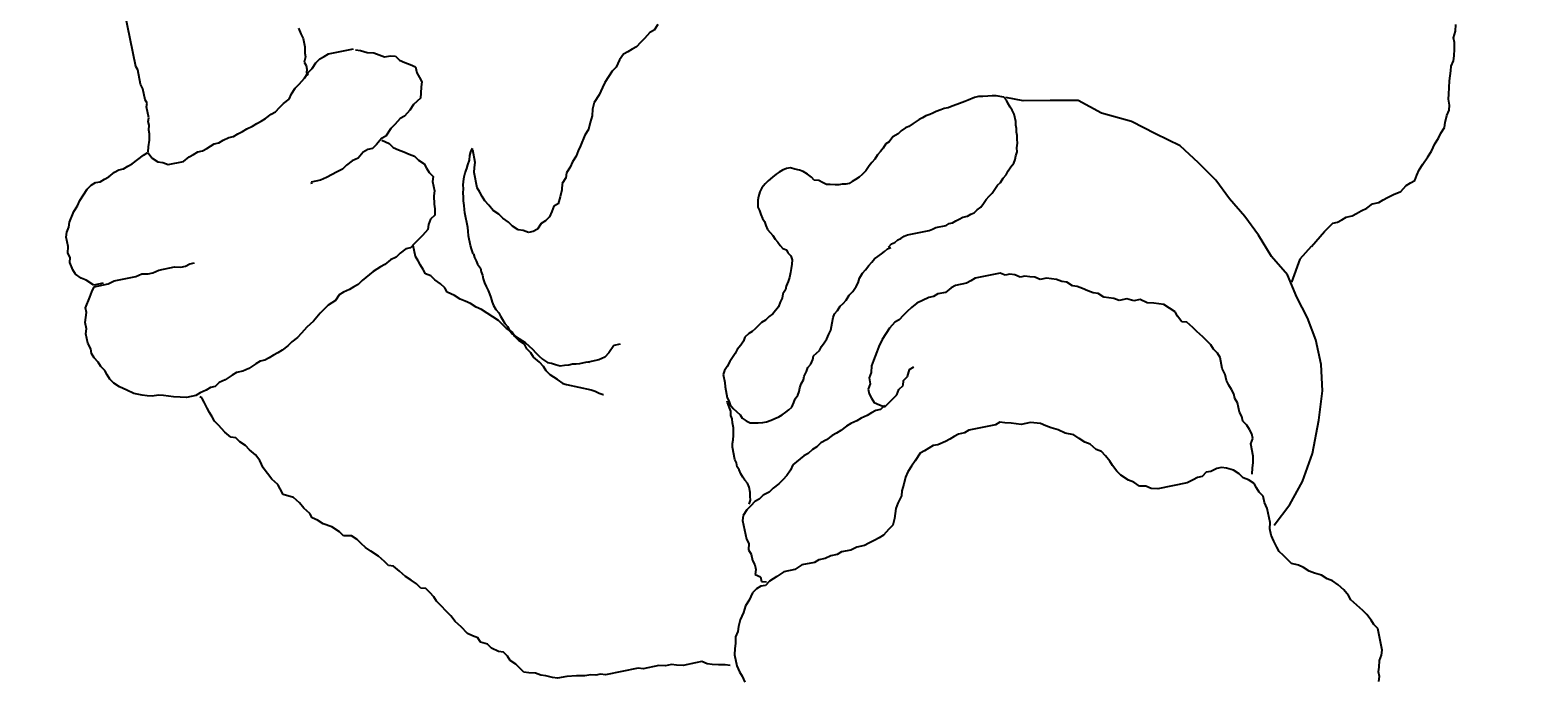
# Model space of a CAD drawing. Header units: millimetres. Extents: x 9159 to 17971, y 10368 to 13314.
# Drawn here: x 14616.7 to 14682.8, y 12205.2 to 12233.9 of the extents above; entities that cross this region are included whole.
import ezdxf

# ---------------------------------------------------------------- set-up
doc = ezdxf.new("R2010")
doc.units = ezdxf.units.MM
doc.header["$LTSCALE"] = 5
for name, color, linetype in [('200-EquipID-2d', 7, 'Continuous'), ('200-EquipMarble-3D', 253, 'Continuous'), ('200-EquipSteel-3d', 9, 'Continuous'), ('600-User-2D', 7, 'Continuous')]:
    doc.layers.add(name, color=color, linetype=linetype)
doc.layers.add('200-InsPoint-3D', color=3, linetype='Continuous', plot=False)
doc.layers.add('Auto-Tefris', color=32, linetype='Continuous', lineweight=18)
doc.styles.add('ROMANS', font='micross.ttf')

# ---------------------------------------------------------------- blocks, each defined once
blk = doc.blocks.new('RCSH2D6W')
at = {"layer": '200-InsPoint-3D', "flags": 9}
blk.add_attdef('DISTANG', (0, 0), '', height=1, dxfattribs=at)
at = {"layer": '200-EquipMarble-3D'}
mesh = blk.add_polymesh((6, 3), dxfattribs=at)
for k, corner in enumerate([(1780, -700, 850), (1780, -700, 800), (1780, -700, 800), (0, -700, 850), (0, -700, 800), (0, -700, 800), (0, 0, 850), (0, 0, 800), (0, -700, 800), (1780, 0, 850), (1780, 0, 800), (1780, -700, 800), (1780, 0, 850), (1780, 0, 850), (1780, -700, 850), (0, 0, 850), (0, 0, 850), (0, -700, 850)]):
    mesh.set_mesh_vertex(divmod(k, 3), corner)
at = {"layer": '200-EquipSteel-3d'}
mesh = blk.add_polymesh((6, 3), dxfattribs=at)
for k, corner in enumerate([(1780, -670, 800), (1780, -670, 150), (1780, -670, 150), (0, -670, 800), (0, -670, 150), (0, -670, 150), (0, 0, 800), (0, 0, 150), (0, -670, 150), (1780, 0, 800), (1780, 0, 150), (1780, -670, 150), (1780, 0, 800), (1780, 0, 800), (1780, -670, 800), (0, 0, 800), (0, 0, 800), (0, -670, 800)]):
    mesh.set_mesh_vertex(divmod(k, 3), corner)
blk = doc.blocks.new('CUOCO')
at = {"layer": '600-User-2D'}
for p, q in [((-7.924, 43.001), (-8.062, 42.829)), ((-7.852, 43.198), (-7.924, 43.001)), ((-7.714, 43.371), (-7.852, 43.198)), ((-8.428, 42.442), (-8.566, 42.269)), ((-8.225, 42.591), (-8.428, 42.442)), ((-8.062, 42.829), (-8.225, 42.591)), ((-8.566, 42.269), (-8.904, 41.351)), ((-8.904, 41.351), (-8.846, 41.106)), ((-8.846, 41.106), (-8.852, 40.885)), ((-8.852, 40.885), (-8.818, 40.574)), ((-8.818, 40.574), (-8.759, 40.329)), ((-8.759, 40.329), (-8.659, 39.994)), ((-8.659, 39.994), (-8.558, 39.659)), ((-8.558, 39.659), (-8.565, 39.438)), ((-8.565, 39.438), (-8.53, 39.127)), ((-8.53, 39.127), (-8.43, 38.792)), ((-8.43, 38.792), (-8.306, 38.523)), ((-8.306, 38.523), (-8.157, 38.319)), ((-8.157, 38.319), (-8.033, 38.05)), ((-8.033, 38.05), (-7.818, 37.822)), ((-7.818, 37.822), (-7.67, 37.619)), ((-7.67, 37.619), (-7.545, 37.349)), ((-7.545, 37.349), (-7.397, 37.146)), ((-7.397, 37.146), (-7.182, 36.918)), ((-7.182, 36.918), (-7.124, 36.673)), ((-7.124, 36.673), (-7.065, 36.428)), ((-7.065, 36.428), (-7.006, 36.182)), ((-7.013, 35.961), (-7.044, 35.675)), ((-7.006, 36.182), (-7.013, 35.961)), ((-7.424, 35.082), (-8.481, 34.676)), ((-7.171, 35.126), (-7.334, 34.888)), ((-7.075, 35.388), (-7.171, 35.126)), ((-7.044, 35.675), (-7.075, 35.388)), ((-8.481, 34.676), (-9.497, 34.107)), ((-7.334, 34.888), (-7.551, 34.297)), ((-9.497, 34.107), (-10.514, 33.294)), ((-7.582, 34.011), (-7.678, 33.748)), ((-7.678, 33.748), (-7.62, 33.503)), ((-7.551, 34.297), (-7.582, 34.011)), ((-10.514, 33.294), (-11.53, 32.197)), ((-7.626, 33.282), (-7.633, 33.061)), ((-7.633, 33.061), (-7.509, 32.792)), ((-7.62, 33.503), (-7.626, 33.282)), ((-7.94, 32.429), (-8.079, 32.257)), ((-7.778, 32.667), (-7.94, 32.429)), ((-7.509, 32.792), (-7.36, 32.588)), ((-7.36, 32.588), (-7.301, 32.343)), ((-11.53, 32.197), (-12.343, 31.181)), ((-8.241, 32.018), (-8.434, 31.493)), ((-8.079, 32.257), (-8.241, 32.018)), ((-7.301, 32.343), (-7.177, 32.074)), ((-7.177, 32.074), (-6.963, 31.846)), ((-6.963, 31.846), (-6.79, 31.708)), ((-12.343, 31.181), (-12.912, 30.166)), ((-8.71, 31.148), (-8.717, 30.927)), ((-8.638, 31.345), (-8.71, 31.148)), ((-8.434, 31.493), (-8.638, 31.345)), ((-6.79, 31.708), (-6.593, 31.635)), ((-6.593, 31.635), (-6.306, 31.604)), ((-6.306, 31.604), (-6.109, 31.532)), ((-6.109, 31.532), (-5.864, 31.59)), ((-5.864, 31.59), (-5.667, 31.518)), ((-5.667, 31.518), (-5.446, 31.511)), ((-5.446, 31.511), (-5.159, 31.48)), ((-5.159, 31.48), (-3.912, 31.021)), ((-8.665, 30.461), (-8.737, 30.264)), ((-8.717, 30.927), (-8.724, 30.706)), ((-8.724, 30.706), (-8.665, 30.461)), ((-3.912, 31.021), (-3.674, 30.859)), ((-3.674, 30.859), (-3.525, 30.655)), ((-3.525, 30.655), (-3.287, 30.493)), ((-3.287, 30.493), (-3.162, 30.223)), ((-12.912, 30.166), (-13.278, 29.109)), ((-8.744, 30.043), (-8.889, 29.65)), ((-8.737, 30.264), (-8.744, 30.043)), ((-3.162, 30.223), (-3.014, 30.02)), ((-3.014, 30.02), (-2.848, 29.661)), ((-13.278, 29.109), (-13.481, 28.093)), ((-8.968, 29.232), (-8.975, 29.011)), ((-8.896, 29.429), (-8.968, 29.232)), ((-8.889, 29.65), (-8.896, 29.429)), ((-2.848, 29.661), (-2.789, 29.415)), ((-2.789, 29.415), (-2.754, 29.105)), ((-2.754, 29.105), (-2.761, 28.884)), ((-8.989, 28.569), (-9.085, 28.307)), ((-8.982, 28.79), (-8.989, 28.569)), ((-8.975, 29.011), (-8.982, 28.79)), ((-2.761, 28.884), (-2.727, 28.573)), ((-2.727, 28.573), (-2.668, 28.328)), ((15.988, 28.388), (16.019, 28.675)), ((-13.481, 28.093), (-13.563, 27.078)), ((-9.116, 28.02), (-9.285, 27.561)), ((-9.085, 28.307), (-9.116, 28.02)), ((-2.668, 28.328), (-2.519, 28.124)), ((-2.519, 28.124), (-2.419, 27.789)), ((-2.419, 27.789), (-2.27, 27.586)), ((15.781, 27.421), (15.95, 27.881)), ((15.95, 27.881), (15.981, 28.167)), ((15.981, 28.167), (15.988, 28.388)), ((-9.285, 27.561), (-9.292, 27.34)), ((-9.292, 27.34), (-9.233, 27.095)), ((-2.27, 27.586), (-2.146, 27.316)), ((-2.146, 27.316), (-2.021, 27.047)), ((15.481, 27.011), (15.619, 27.183)), ((15.619, 27.183), (15.781, 27.421)), ((16.188, 27.718), (16.361, 27.58)), ((16.361, 27.58), (16.599, 27.418)), ((16.599, 27.418), (16.838, 27.256)), ((16.838, 27.256), (17.011, 27.118)), ((17.011, 27.118), (17.159, 26.914)), ((-13.563, 27.078), (-13.725, 26.021)), ((-9.233, 27.095), (-9.24, 26.874)), ((-9.24, 26.874), (-9.181, 26.628)), ((-9.181, 26.628), (-9.123, 26.383)), ((-2.021, 27.047), (-1.741, 26.795)), ((-1.741, 26.795), (-1.551, 26.501)), ((-1.551, 26.501), (-1.337, 26.274)), ((14.749, 26.237), (14.976, 26.451)), ((14.976, 26.451), (15.115, 26.624)), ((15.115, 26.624), (15.318, 26.772)), ((15.318, 26.772), (15.481, 27.011)), ((17.159, 26.914), (17.422, 26.817)), ((17.422, 26.817), (17.947, 26.624)), ((17.947, 26.624), (18.185, 26.462)), ((18.185, 26.462), (18.358, 26.324)), ((-14.549, 25.729), (-13.706, 26.385)), ((-13.725, 26.021), (-13.563, 24.965)), ((-9.123, 26.383), (-9.022, 26.048)), ((-9.022, 26.048), (-8.963, 25.803)), ((-8.963, 25.803), (-8.863, 25.468)), ((-1.337, 26.274), (-1.188, 26.07)), ((-1.188, 26.07), (-1.04, 25.866)), ((-1.04, 25.866), (-0.694, 25.59)), ((6.345, 25.68), (6.483, 25.853)), ((6.483, 25.853), (6.621, 26.026)), ((6.621, 26.026), (6.849, 26.24)), ((6.849, 26.24), (7.094, 26.299)), ((7.094, 26.299), (7.429, 26.399)), ((7.429, 26.399), (7.65, 26.392)), ((7.65, 26.392), (7.871, 26.385)), ((7.871, 26.385), (8.158, 26.354)), ((8.158, 26.354), (8.379, 26.347)), ((8.379, 26.347), (8.707, 26.226)), ((8.707, 26.226), (8.994, 26.195)), ((8.994, 26.195), (9.388, 26.05)), ((9.388, 26.05), (9.609, 26.043)), ((9.609, 26.043), (9.872, 25.947)), ((9.872, 25.947), (10.158, 25.916)), ((10.158, 25.916), (10.421, 25.819)), ((10.421, 25.819), (10.642, 25.812)), ((10.642, 25.812), (11.167, 25.619)), ((13.958, 25.709), (14.227, 25.833)), ((14.227, 25.833), (14.455, 26.047)), ((14.455, 26.047), (14.749, 26.237)), ((18.358, 26.324), (18.621, 26.227)), ((18.621, 26.227), (18.859, 26.065)), ((18.859, 26.065), (19.515, 25.823)), ((19.515, 25.823), (19.688, 25.685)), ((-21.088, 25.15), (-21.357, 25.025)), ((-20.884, 25.298), (-21.088, 25.15)), ((-20.68, 25.447), (-20.884, 25.298)), ((-20.459, 25.44), (-20.68, 25.447)), ((-20.238, 25.433), (-20.459, 25.44)), ((-19.903, 25.533), (-20.238, 25.433)), ((-19.551, 25.478), (-19.903, 25.533)), ((-19.264, 25.447), (-19.551, 25.478)), ((-19.043, 25.44), (-19.264, 25.447)), ((-18.822, 25.433), (-19.043, 25.44)), ((-18.56, 25.336), (-18.822, 25.433)), ((-18.249, 25.371), (-18.56, 25.336)), ((-17.962, 25.34), (-18.249, 25.371)), ((-17.741, 25.333), (-17.962, 25.34)), ((-17.52, 25.326), (-17.741, 25.333)), ((-17.257, 25.229), (-17.52, 25.326)), ((-17.036, 25.223), (-17.257, 25.229)), ((-16.815, 25.216), (-17.036, 25.223)), ((-16.618, 25.143), (-16.815, 25.216)), ((-16.373, 25.202), (-16.618, 25.143)), ((-16.128, 25.261), (-16.373, 25.202)), ((-15.284, 25.513), (-16.128, 25.261)), ((-15.272, 25.515), (-14.549, 25.729)), ((-8.863, 25.468), (-8.69, 25.33)), ((-8.69, 25.33), (-8.656, 25.02)), ((-0.694, 25.59), (-0.3, 25.445)), ((-0.3, 25.445), (-0.128, 25.307)), ((-0.128, 25.307), (0.045, 25.169)), ((0.045, 25.169), (0.283, 25.007)), ((5.482, 24.955), (5.71, 25.169)), ((5.71, 25.169), (5.848, 25.342)), ((5.848, 25.342), (6.141, 25.532)), ((6.141, 25.532), (6.345, 25.68)), ((11.167, 25.619), (11.543, 25.629)), ((11.543, 25.629), (12.003, 25.46)), ((12.003, 25.46), (12.379, 25.47)), ((12.379, 25.47), (12.756, 25.481)), ((12.756, 25.481), (13.001, 25.539)), ((13.06, 25.294), (12.887, 25.432)), ((12.988, 25.098), (13.06, 25.294)), ((13.001, 25.539), (13.198, 25.467)), ((13.198, 25.467), (13.419, 25.46)), ((13.419, 25.46), (13.664, 25.519)), ((13.664, 25.519), (13.958, 25.709)), ((19.688, 25.685), (21.067, 25.178)), ((21.067, 25.178), (21.239, 25.04)), ((-22.279, 24.545), (-22.549, 24.421)), ((-21.986, 24.735), (-22.279, 24.545)), ((-21.716, 24.86), (-21.986, 24.735)), ((-21.357, 25.025), (-21.716, 24.86)), ((-13.563, 24.965), (-13.563, 23.868)), ((-8.656, 25.02), (-8.663, 24.799)), ((-8.663, 24.799), (-8.538, 24.529)), ((-8.538, 24.529), (-8.414, 24.26)), ((0.283, 25.007), (0.456, 24.868)), ((0.456, 24.868), (0.677, 24.862)), ((0.677, 24.862), (1.793, 24.451)), ((4.512, 24.344), (4.781, 24.468)), ((4.781, 24.468), (5.05, 24.593)), ((5.05, 24.593), (5.254, 24.741)), ((5.254, 24.741), (5.482, 24.955)), ((12.919, 24.303), (12.926, 24.524)), ((12.926, 24.524), (12.998, 24.721)), ((13.136, 24.894), (12.988, 25.098)), ((12.998, 24.721), (13.136, 24.894)), ((21.239, 25.04), (21.436, 24.967)), ((21.436, 24.967), (21.609, 24.829)), ((21.609, 24.829), (21.872, 24.732)), ((21.872, 24.732), (22.176, 24.546)), ((22.176, 24.546), (22.545, 24.335)), ((-23.16, 23.976), (-23.388, 23.762)), ((-23.022, 24.148), (-23.16, 23.976)), ((-22.752, 24.273), (-23.022, 24.148)), ((-22.549, 24.421), (-22.752, 24.273)), ((-13.563, 23.868), (-13.481, 22.852)), ((-8.414, 24.26), (-8.241, 24.122)), ((-8.241, 24.122), (-8.068, 23.984)), ((-8.068, 23.984), (-7.83, 23.822)), ((-7.83, 23.822), (-7.64, 23.528)), ((1.793, 24.451), (2.014, 24.444)), ((2.014, 24.444), (2.277, 24.347)), ((2.277, 24.347), (2.498, 24.34)), ((2.498, 24.34), (2.719, 24.334)), ((2.719, 24.334), (2.94, 24.327)), ((2.94, 24.327), (3.292, 24.271)), ((3.292, 24.271), (3.489, 24.199)), ((3.489, 24.199), (3.71, 24.192)), ((3.71, 24.192), (3.931, 24.185)), ((3.931, 24.185), (4.152, 24.178)), ((4.152, 24.178), (4.512, 24.344)), ((12.653, 23.582), (12.815, 23.82)), ((12.815, 23.82), (12.822, 24.041)), ((12.822, 24.041), (12.919, 24.303)), ((22.545, 24.335), (22.939, 24.19)), ((22.939, 24.19), (23.112, 24.052)), ((23.112, 24.052), (23.326, 23.824)), ((23.326, 23.824), (23.499, 23.686)), ((-23.826, 23.178), (-23.964, 23.005)), ((-23.73, 23.44), (-23.826, 23.178)), ((-23.591, 23.613), (-23.73, 23.44)), ((-23.388, 23.762), (-23.591, 23.613)), ((-7.64, 23.528), (-7.377, 23.431)), ((-7.377, 23.431), (-7.163, 23.204)), ((-7.163, 23.204), (-6.835, 23.083)), ((12.356, 22.574), (12.646, 23.361)), ((12.646, 23.361), (12.653, 23.582)), ((23.499, 23.686), (23.647, 23.483)), ((23.647, 23.483), (23.886, 23.32)), ((23.886, 23.32), (24.059, 23.182)), ((24.059, 23.182), (24.176, 22.692)), ((-24.289, 22.529), (-24.427, 22.356)), ((-24.126, 22.767), (-24.289, 22.529)), ((-23.964, 23.005), (-24.126, 22.767)), ((-13.481, 22.852), (-13.319, 21.836)), ((-6.835, 23.083), (-6.686, 22.879)), ((-6.686, 22.879), (-6.513, 22.741)), ((-6.513, 22.741), (-6.34, 22.603)), ((-6.34, 22.603), (-6.216, 22.334)), ((12.218, 22.401), (12.356, 22.574)), ((24.176, 22.692), (24.301, 22.423)), ((-24.907, 21.862), (-25.045, 21.69)), ((-24.703, 22.011), (-24.907, 21.862)), ((-24.565, 22.184), (-24.703, 22.011)), ((-24.427, 22.356), (-24.565, 22.184)), ((-13.319, 21.836), (-13.237, 20.82)), ((-6.216, 22.334), (-6.043, 22.195)), ((-6.043, 22.195), (-5.895, 21.992)), ((-5.895, 21.992), (-5.746, 21.788)), ((9.39, 21.803), (9.659, 21.928)), ((9.659, 21.928), (9.904, 21.986)), ((9.904, 21.986), (10.15, 22.045)), ((10.15, 22.045), (10.46, 22.08)), ((10.46, 22.08), (10.706, 22.138)), ((10.706, 22.138), (10.992, 22.107)), ((10.992, 22.107), (11.238, 22.166)), ((11.238, 22.166), (11.459, 22.159)), ((11.503, 21.844), (11.421, 21.711)), ((11.459, 22.159), (11.704, 22.218)), ((11.595, 22.006), (11.503, 21.844)), ((11.734, 22.119), (11.595, 22.006)), ((11.704, 22.218), (11.949, 22.277)), ((11.949, 22.277), (12.218, 22.401)), ((24.301, 22.423), (24.294, 22.202)), ((24.294, 22.202), (24.353, 21.957)), ((24.353, 21.957), (24.526, 21.818)), ((-25.369, 21.213), (-25.442, 21.016)), ((-25.207, 21.451), (-25.369, 21.213)), ((-25.045, 21.69), (-25.207, 21.451)), ((-5.746, 21.788), (-5.597, 21.584)), ((-5.597, 21.584), (-5.425, 21.446)), ((-5.425, 21.446), (-5.3, 21.177)), ((-5.3, 21.177), (-5.127, 21.039)), ((3.221, 21.243), (3.083, 21.071)), ((3.466, 21.302), (3.221, 21.243)), ((3.67, 21.451), (3.466, 21.302)), ((4.16, 21.568), (3.67, 21.451)), ((4.406, 21.627), (4.16, 21.568)), ((4.381, 21.561), (4.627, 21.62)), ((4.554, 21.423), (4.406, 21.627)), ((4.703, 21.219), (4.554, 21.423)), ((4.627, 21.62), (4.824, 21.547)), ((4.696, 20.998), (4.703, 21.219)), ((4.824, 21.547), (5.045, 21.54)), ((5.045, 21.54), (5.266, 21.534)), ((5.266, 21.534), (5.552, 21.503)), ((5.552, 21.503), (5.773, 21.496)), ((5.773, 21.496), (6.06, 21.465)), ((6.06, 21.465), (6.281, 21.458)), ((6.281, 21.458), (6.592, 21.492)), ((6.592, 21.492), (6.813, 21.485)), ((6.813, 21.485), (7.034, 21.479)), ((7.034, 21.479), (7.345, 21.513)), ((7.345, 21.513), (7.632, 21.482)), ((7.632, 21.482), (7.877, 21.541)), ((7.877, 21.541), (8.098, 21.534)), ((8.098, 21.534), (8.343, 21.593)), ((8.343, 21.593), (8.564, 21.586)), ((8.564, 21.586), (9.186, 21.655)), ((9.186, 21.655), (9.39, 21.803)), ((11.336, 21.481), (11.301, 21.297)), ((11.301, 21.297), (11.335, 21.122)), ((11.421, 21.711), (11.336, 21.481)), ((24.526, 21.818), (24.716, 21.525)), ((24.716, 21.525), (24.774, 21.28)), ((24.774, 21.28), (24.989, 21.052)), ((-25.67, 20.802), (-25.832, 20.564)), ((-25.442, 21.016), (-25.67, 20.802)), ((-13.237, 20.82), (-12.993, 19.764)), ((-5.127, 21.039), (-4.979, 20.835)), ((-4.979, 20.835), (-4.806, 20.697)), ((-4.806, 20.697), (-4.633, 20.559)), ((-4.633, 20.559), (-4.371, 20.462)), ((2.61, 20.798), (2.389, 20.805)), ((2.838, 21.012), (2.61, 20.798)), ((3.083, 21.071), (2.838, 21.012)), ((4.413, 20.432), (4.617, 20.581)), ((4.617, 20.581), (4.689, 20.777)), ((4.689, 20.777), (4.696, 20.998)), ((11.344, 20.791), (11.309, 20.608)), ((11.309, 20.608), (11.314, 20.443)), ((11.335, 21.122), (11.339, 20.957)), ((11.339, 20.957), (11.344, 20.791)), ((24.989, 21.052), (24.982, 20.831)), ((24.982, 20.831), (25.131, 20.627)), ((25.131, 20.627), (25.279, 20.424)), ((-4.371, 20.462), (-4.222, 20.259)), ((-4.222, 20.259), (-4.049, 20.121)), ((-4.049, 20.121), (-3.877, 19.982)), ((-3.877, 19.982), (-3.68, 19.91)), ((-3.68, 19.91), (-3.531, 19.706)), ((3.95, 19.783), (4.113, 20.021)), ((4.113, 20.021), (4.316, 20.17)), ((4.316, 20.17), (4.413, 20.432)), ((11.226, 20.116), (11.035, 19.597)), ((11.25, 20.27), (11.226, 20.116)), ((11.314, 20.443), (11.25, 20.27)), ((25.279, 20.424), (25.355, 20.023)), ((25.355, 20.023), (25.456, 19.688)), ((-12.993, 19.764), (-12.709, 18.708)), ((-3.531, 19.706), (-3.358, 19.568)), ((-3.358, 19.568), (-3.161, 19.496)), ((-3.161, 19.496), (-3.013, 19.292)), ((-3.013, 19.292), (-1.963, 18.905)), ((2.932, 19.041), (3.225, 19.23)), ((3.225, 19.23), (3.429, 19.379)), ((3.429, 19.379), (3.747, 19.634)), ((3.747, 19.634), (3.95, 19.783)), ((7.381, 19.177), (7.242, 19.065)), ((7.568, 19.24), (7.381, 19.177)), ((7.707, 19.352), (7.568, 19.24)), ((7.886, 19.482), (7.707, 19.352)), ((8.062, 19.515), (7.886, 19.482)), ((8.227, 19.52), (8.062, 19.515)), ((8.431, 19.543), (8.227, 19.52)), ((8.597, 19.547), (8.431, 19.543)), ((8.78, 19.512), (8.597, 19.547)), ((8.963, 19.478), (8.78, 19.512)), ((9.176, 19.432), (8.963, 19.478)), ((9.32, 19.379), (9.176, 19.432)), ((9.511, 19.276), (9.32, 19.379)), ((9.673, 19.184), (9.511, 19.276)), ((9.806, 19.102), (9.673, 19.184)), ((10.722, 19.19), (10.629, 19.028)), ((10.843, 19.341), (10.722, 19.19)), ((10.953, 19.464), (10.843, 19.341)), ((11.035, 19.597), (10.953, 19.464)), ((25.456, 19.688), (25.49, 19.377)), ((25.49, 19.377), (25.549, 19.132)), ((-12.709, 18.708), (-12.058, 17.692)), ((-1.963, 18.905), (-1.741, 18.899)), ((-1.741, 18.899), (-1.52, 18.892)), ((-1.52, 18.892), (-1.061, 18.722)), ((-1.061, 18.722), (-0.84, 18.716)), ((-0.84, 18.716), (-0.529, 18.75)), ((-0.529, 18.75), (-0.201, 18.629)), ((-0.201, 18.629), (0.02, 18.622)), ((0.02, 18.622), (0.217, 18.55)), ((0.217, 18.55), (0.791, 18.488)), ((0.791, 18.488), (1.101, 18.522)), ((1.101, 18.522), (1.347, 18.581)), ((1.347, 18.581), (1.592, 18.64)), ((1.592, 18.64), (1.837, 18.699)), ((1.837, 18.699), (2.058, 18.692)), ((2.058, 18.692), (2.393, 18.792)), ((2.393, 18.792), (2.662, 18.916)), ((2.662, 18.916), (2.932, 19.041)), ((6.713, 18.606), (6.505, 18.487)), ((6.824, 18.729), (6.713, 18.606)), ((6.992, 18.83), (6.824, 18.729)), ((7.131, 18.943), (6.992, 18.83)), ((7.242, 19.065), (7.131, 18.943)), ((9.908, 18.934), (9.806, 19.102)), ((9.999, 18.737), (9.908, 18.934)), ((10.003, 18.572), (9.999, 18.737)), ((10.055, 18.357), (10.003, 18.572)), ((10.381, 18.531), (10.357, 18.376)), ((10.473, 18.693), (10.381, 18.531)), ((10.547, 18.894), (10.473, 18.693)), ((10.629, 19.028), (10.547, 18.894)), ((25.549, 19.132), (25.625, 18.732)), ((25.625, 18.732), (25.684, 18.487)), ((5.37, 17.891), (5.184, 17.829)), ((5.539, 17.993), (5.37, 17.891)), ((5.714, 18.026), (5.539, 17.993)), ((5.89, 18.059), (5.714, 18.026)), ((6.001, 18.182), (5.89, 18.059)), ((6.18, 18.312), (6.001, 18.182)), ((6.366, 18.374), (6.18, 18.312)), ((6.505, 18.487), (6.366, 18.374)), ((10.117, 18.17), (10.055, 18.357)), ((10.105, 17.782), (10.14, 17.966)), ((10.14, 17.966), (10.117, 18.17)), ((10.24, 18.06), (10.184, 17.819)), ((10.264, 18.214), (10.24, 18.06)), ((10.357, 18.376), (10.264, 18.214)), ((25.684, 18.487), (25.677, 18.266)), ((25.677, 18.266), (25.736, 18.021)), ((25.736, 18.021), (25.795, 17.775)), ((-12.058, 17.692), (-11.449, 16.676)), ((4.419, 17.261), (4.258, 17.091)), ((4.529, 17.383), (4.419, 17.261)), ((4.64, 17.506), (4.529, 17.383)), ((4.808, 17.608), (4.64, 17.506)), ((4.987, 17.738), (4.808, 17.608)), ((5.184, 17.829), (4.987, 17.738)), ((9.912, 17.167), (10.081, 17.628)), ((10.081, 17.628), (10.105, 17.782)), ((10.184, 17.819), (10.163, 17.761)), ((25.795, 17.775), (25.968, 17.637)), ((25.968, 17.637), (26.026, 17.392)), ((26.026, 17.392), (26.151, 17.123)), ((-11.449, 16.676), (-10.514, 15.66)), ((2.922, 16.57), (2.685, 16.461)), ((3.137, 16.621), (2.922, 16.57)), ((3.373, 16.73), (3.137, 16.621)), ((3.56, 16.792), (3.373, 16.73)), ((3.735, 16.826), (3.56, 16.792)), ((3.932, 16.917), (3.735, 16.826)), ((4.119, 16.979), (3.932, 16.917)), ((4.258, 17.091), (4.119, 16.979)), ((9.356, 16.457), (9.553, 16.547)), ((9.553, 16.547), (9.692, 16.66)), ((9.692, 16.66), (9.819, 17.005)), ((9.819, 17.005), (9.912, 17.167)), ((26.151, 17.123), (26.275, 16.854)), ((26.275, 16.854), (26.376, 16.519)), ((-5.138, 15.908), (-5.335, 15.817)), ((-4.963, 15.942), (-5.138, 15.908)), ((-4.766, 16.033), (-4.963, 15.942)), ((-4.569, 16.123), (-4.766, 16.033)), ((-4.393, 16.157), (-4.569, 16.123)), ((-4.206, 16.219), (-4.393, 16.157)), ((-4.009, 16.31), (-4.206, 16.219)), ((-3.823, 16.372), (-4.009, 16.31)), ((-3.618, 16.395), (-3.823, 16.372)), ((-3.443, 16.428), (-3.618, 16.395)), ((-3.288, 16.404), (-3.443, 16.428)), ((-3.123, 16.408), (-3.288, 16.404)), ((-2.921, 16.334), (-3.123, 16.408)), ((-2.727, 16.328), (-2.921, 16.334)), ((-2.573, 16.304), (-2.727, 16.328)), ((-2.407, 16.309), (-2.573, 16.304)), ((-2.263, 16.256), (-2.407, 16.309)), ((-2.098, 16.26), (-2.263, 16.256)), ((-1.666, 16.101), (-2.098, 16.26)), ((-1.512, 16.077), (-1.666, 16.101)), ((-1.357, 16.053), (-1.512, 16.077)), ((-0.435, 15.713), (-1.357, 16.053)), ((1.532, 15.904), (1.346, 15.842)), ((1.718, 15.967), (1.532, 15.904)), ((1.944, 16.047), (1.718, 15.967)), ((2.131, 16.109), (1.944, 16.047)), ((2.367, 16.218), (2.131, 16.109)), ((2.517, 16.359), (2.367, 16.218)), ((2.685, 16.461), (2.517, 16.359)), ((8.024, 15.77), (8.163, 15.882)), ((8.163, 15.882), (8.36, 15.973)), ((8.36, 15.973), (8.586, 16.053)), ((8.586, 16.053), (8.754, 16.155)), ((8.754, 16.155), (8.951, 16.246)), ((8.951, 16.246), (9.148, 16.337)), ((9.148, 16.337), (9.356, 16.457)), ((26.376, 16.519), (26.476, 16.184)), ((26.476, 16.184), (26.649, 16.046)), ((26.649, 16.046), (26.708, 15.801)), ((-10.514, 15.66), (-9.945, 14.644)), ((-6.323, 15.266), (-6.463, 15.154)), ((-6.213, 15.389), (-6.323, 15.266)), ((-6.073, 15.501), (-6.213, 15.389)), ((-5.887, 15.563), (-6.073, 15.501)), ((-5.69, 15.654), (-5.887, 15.563)), ((-5.522, 15.755), (-5.69, 15.654)), ((-5.335, 15.817), (-5.522, 15.755)), ((-0.281, 15.689), (-0.435, 15.713)), ((-0.115, 15.694), (-0.281, 15.689)), ((0.039, 15.669), (-0.115, 15.694)), ((0.215, 15.703), (0.039, 15.669)), ((0.37, 15.679), (0.215, 15.703)), ((0.556, 15.741), (0.37, 15.679)), ((0.635, 15.777), (0.48, 15.801)), ((0.811, 15.81), (0.635, 15.777)), ((0.976, 15.815), (0.811, 15.81)), ((1.18, 15.838), (0.976, 15.815)), ((1.346, 15.842), (1.18, 15.838)), ((5.714, 15.182), (5.882, 15.284)), ((5.882, 15.284), (6.061, 15.414)), ((6.061, 15.414), (6.434, 15.538)), ((6.434, 15.538), (6.638, 15.561)), ((6.638, 15.561), (6.854, 15.612)), ((6.854, 15.612), (7.048, 15.606)), ((7.048, 15.606), (7.223, 15.64)), ((7.223, 15.64), (7.439, 15.691)), ((7.439, 15.691), (7.614, 15.725)), ((7.614, 15.725), (7.78, 15.729)), ((7.78, 15.729), (8.024, 15.77)), ((26.708, 15.801), (26.808, 15.466)), ((26.808, 15.466), (26.974, 15.107)), ((-9.945, 14.644), (-8.888, 13.994)), ((-6.769, 14.678), (-6.851, 14.545)), ((-6.676, 14.84), (-6.769, 14.678)), ((-6.555, 14.992), (-6.676, 14.84)), ((-6.463, 15.154), (-6.555, 14.992)), ((4.807, 14.405), (4.967, 14.574)), ((4.967, 14.574), (5.107, 14.687)), ((5.107, 14.687), (5.285, 14.817)), ((5.285, 14.817), (5.396, 14.94)), ((5.396, 14.94), (5.593, 15.031)), ((5.593, 15.031), (5.714, 15.182)), ((14.658, 14.628), (14.638, 14.635)), ((14.773, 14.491), (14.658, 14.628)), ((26.974, 15.107), (27.098, 14.837)), ((27.098, 14.837), (27.157, 14.592)), ((27.157, 14.592), (27.216, 14.347)), ((-8.888, 13.994), (-7.871, 13.385)), ((-7.12, 13.99), (-7.237, 13.673)), ((-7.038, 14.123), (-7.12, 13.99)), ((-6.985, 14.267), (-7.038, 14.123)), ((-6.904, 14.401), (-6.985, 14.267)), ((-6.851, 14.545), (-6.904, 14.401)), ((4.419, 13.796), (4.454, 13.979)), ((4.454, 13.979), (4.575, 14.13)), ((4.575, 14.13), (4.696, 14.282)), ((4.696, 14.282), (4.807, 14.405)), ((14.872, 14.313), (14.773, 14.491)), ((14.987, 14.177), (14.872, 14.313)), ((15.789, 13.411), (14.987, 14.177)), ((27.216, 14.347), (27.34, 14.078)), ((27.34, 14.078), (27.645, 13.891)), ((27.645, 13.891), (27.703, 13.646)), ((-7.871, 13.385), (-7.302, 12.857)), ((-7.238, 13.314), (-7.244, 13.12)), ((-7.237, 13.673), (-7.243, 13.479)), ((-7.243, 13.479), (-7.238, 13.314)), ((4.452, 13.62), (4.419, 13.796)), ((4.428, 13.465), (4.452, 13.62)), ((4.54, 13.326), (4.428, 13.465)), ((4.574, 13.15), (4.54, 13.326)), ((13.473, 13.206), (13.718, 13.265)), ((13.718, 13.265), (14.005, 13.234)), ((14.005, 13.234), (14.464, 13.064)), ((15.903, 13.275), (15.789, 13.411)), ((15.887, 13.286), (16.012, 13.016)), ((27.703, 13.646), (27.869, 13.287)), ((27.869, 13.287), (28.125, 12.969)), ((-7.244, 13.12), (-7.268, 12.966)), ((-7.268, 12.966), (-7.235, 12.79)), ((-7.235, 12.79), (-6.989, 12.569)), ((-6.989, 12.569), (-6.827, 12.476)), ((4.578, 12.985), (4.574, 13.15)), ((4.612, 12.809), (4.578, 12.985)), ((4.606, 12.615), (4.612, 12.809)), ((4.673, 12.264), (4.606, 12.615)), ((12.851, 13.137), (13.114, 13.04)), ((13.114, 13.04), (13.473, 13.206)), ((14.493, 13.041), (14.413, 13.096)), ((14.802, 12.928), (14.493, 13.041)), ((14.948, 12.849), (14.802, 12.928)), ((15.094, 12.77), (14.948, 12.849)), ((15.248, 12.713), (15.094, 12.77)), ((15.416, 12.627), (15.248, 12.713)), ((15.592, 12.562), (15.416, 12.627)), ((16.012, 13.016), (16.178, 12.657)), ((16.178, 12.657), (16.236, 12.412)), ((28.125, 12.969), (28.249, 12.7)), ((28.249, 12.7), (28.398, 12.496)), ((-6.827, 12.476), (-6.665, 12.384)), ((-6.665, 12.384), (-6.474, 12.281)), ((-6.474, 12.281), (-6.311, 12.189)), ((-6.311, 12.189), (-6.139, 12.125)), ((-6.139, 12.125), (-5.829, 12.077)), ((-5.829, 12.077), (-5.675, 12.052)), ((-5.675, 12.052), (-5.308, 11.983)), ((-5.308, 11.983), (-5.096, 11.937)), ((-5.096, 11.937), (-4.912, 11.902)), ((-4.912, 11.902), (-4.74, 11.839)), ((-1.74, 11.813), (-1.543, 11.904)), ((-1.543, 11.904), (-1.357, 11.966)), ((-1.357, 11.966), (-1.17, 12.029)), ((-1.17, 12.029), (-0.973, 12.119)), ((-0.973, 12.119), (-0.787, 12.182)), ((-0.787, 12.182), (-0.6, 12.244)), ((-0.6, 12.244), (-0.364, 12.353)), ((-0.364, 12.353), (-0.149, 12.404)), ((-0.149, 12.404), (0.027, 12.438)), ((0.027, 12.438), (0.221, 12.432)), ((0.221, 12.432), (0.386, 12.436)), ((0.386, 12.436), (0.551, 12.441)), ((0.551, 12.441), (0.695, 12.388)), ((0.695, 12.388), (0.829, 12.306)), ((0.829, 12.306), (0.973, 12.253)), ((0.973, 12.253), (1.106, 12.171)), ((1.106, 12.171), (1.287, 12.039)), ((1.287, 12.039), (1.42, 11.958)), ((1.42, 11.958), (1.522, 11.789)), ((4.603, 11.897), (4.638, 12.081)), ((4.638, 12.081), (4.673, 12.264)), ((15.736, 12.409), (15.592, 12.562)), ((15.857, 12.264), (15.736, 12.409)), ((15.987, 12.141), (15.857, 12.264)), ((16.099, 11.9), (15.987, 12.141)), ((16.236, 12.412), (16.23, 12.191)), ((16.23, 12.191), (16.288, 11.946)), ((16.288, 11.946), (16.389, 11.611)), ((28.398, 12.496), (28.391, 12.276)), ((28.391, 12.276), (28.492, 11.941)), ((28.492, 11.941), (28.526, 11.63)), ((-4.74, 11.839), (-4.585, 11.815)), ((-4.585, 11.815), (-4.373, 11.769)), ((-4.373, 11.769), (-4.218, 11.745)), ((-4.218, 11.745), (-4.064, 11.721)), ((-4.064, 11.721), (-3.88, 11.686)), ((-3.88, 11.686), (-3.715, 11.69)), ((-3.715, 11.69), (-3.56, 11.666)), ((-3.56, 11.666), (-3.395, 11.671)), ((-3.395, 11.671), (-3.23, 11.675)), ((-3.23, 11.675), (-2.997, 11.687)), ((-2.997, 11.687), (-2.842, 11.663)), ((-2.842, 11.663), (-2.608, 11.675)), ((-2.608, 11.675), (-2.433, 11.709)), ((-2.433, 11.709), (-2.17, 11.71)), ((-2.17, 11.71), (-1.905, 11.809)), ((-1.905, 11.809), (-1.74, 11.813)), ((1.522, 11.789), (1.623, 11.621)), ((1.623, 11.621), (1.775, 11.5)), ((1.775, 11.5), (1.808, 11.324)), ((1.808, 11.324), (1.899, 11.127)), ((4.514, 11.211), (4.538, 11.365)), ((4.538, 11.365), (4.573, 11.549)), ((4.573, 11.549), (4.608, 11.732)), ((4.608, 11.732), (4.603, 11.897)), ((16.152, 11.706), (16.099, 11.9)), ((16.205, 11.511), (16.152, 11.706)), ((16.251, 11.295), (16.205, 11.511)), ((16.304, 11.1), (16.251, 11.295)), ((16.389, 11.611), (16.382, 11.39)), ((16.382, 11.39), (16.441, 11.145)), ((28.526, 11.63), (28.627, 11.295)), ((28.627, 11.295), (28.948, 10.953)), ((1.899, 11.127), (1.99, 10.93)), ((1.99, 10.93), (2.103, 10.791)), ((2.103, 10.791), (2.244, 10.641)), ((2.244, 10.641), (2.385, 10.491)), ((3.696, 10.499), (3.921, 10.579)), ((3.921, 10.579), (4.09, 10.681)), ((4.09, 10.681), (4.24, 10.822)), ((4.24, 10.822), (4.35, 10.944)), ((4.35, 10.944), (4.514, 11.211)), ((16.371, 10.875), (16.304, 11.1)), ((16.566, 10.454), (16.371, 10.875)), ((16.441, 11.145), (16.434, 10.924)), ((16.434, 10.924), (16.558, 10.655)), ((16.558, 10.655), (16.617, 10.41)), ((28.917, 10.667), (28.91, 10.446)), ((28.948, 10.953), (28.917, 10.667)), ((2.385, 10.491), (2.557, 10.427)), ((2.557, 10.427), (2.741, 10.393)), ((2.741, 10.393), (2.906, 10.397)), ((2.906, 10.397), (3.071, 10.402)), ((3.071, 10.402), (3.276, 10.424)), ((3.276, 10.424), (3.52, 10.465)), ((3.52, 10.465), (3.696, 10.499)), ((16.642, 10.251), (16.566, 10.454)), ((16.617, 10.41), (16.61, 10.189)), ((16.61, 10.189), (16.735, 9.919)), ((16.665, 10.043), (16.642, 10.251)), ((16.652, 9.872), (16.665, 10.043)), ((16.735, 9.919), (16.852, 9.429)), ((28.91, 10.446), (29.01, 10.111)), ((29.01, 10.111), (29.08, 9.489)), ((16.683, 9.686), (16.652, 9.872)), ((16.659, 9.145), (16.672, 9.315)), ((16.672, 9.315), (16.685, 9.486)), ((16.685, 9.486), (16.683, 9.686)), ((16.852, 9.429), (16.977, 9.16)), ((29.08, 9.489), (29.025, 9.137)), ((16.606, 8.39), (16.657, 8.596)), ((16.657, 8.596), (16.692, 8.758)), ((16.691, 8.959), (16.659, 9.145)), ((16.692, 8.758), (16.691, 8.959)), ((16.977, 9.16), (17.226, 8.621)), ((17.226, 8.621), (17.374, 8.417)), ((29.025, 9.137), (29.059, 8.826)), ((29.059, 8.826), (29.16, 8.491)), ((16.516, 7.873), (16.537, 8.066)), ((16.537, 8.066), (16.572, 8.228)), ((16.572, 8.228), (16.606, 8.39)), ((17.374, 8.417), (17.499, 8.148)), ((17.499, 8.148), (17.648, 7.944)), ((17.648, 7.944), (17.796, 7.741)), ((29.16, 8.491), (29.219, 8.246)), ((29.219, 8.246), (29.343, 7.977)), ((29.343, 7.977), (29.402, 7.732)), ((16.369, 7.203), (16.404, 7.365)), ((16.404, 7.365), (16.461, 7.519)), ((16.461, 7.519), (16.504, 7.703)), ((16.504, 7.703), (16.516, 7.873)), ((17.796, 7.741), (17.921, 7.471)), ((17.921, 7.471), (18.111, 7.178)), ((29.402, 7.732), (29.575, 7.594)), ((29.575, 7.594), (29.675, 7.259)), ((12.328, 6.591), (12.532, 6.739)), ((12.532, 6.739), (12.777, 6.798)), ((12.777, 6.798), (12.998, 6.791)), ((12.998, 6.791), (13.267, 6.916)), ((13.267, 6.916), (13.488, 6.909)), ((13.488, 6.909), (13.685, 6.836)), ((13.685, 6.836), (13.834, 6.633)), ((13.834, 6.633), (14.007, 6.494)), ((16.289, 6.508), (16.301, 6.678)), ((16.301, 6.678), (16.336, 6.84)), ((16.313, 7.049), (16.369, 7.203)), ((16.336, 6.84), (16.313, 7.049)), ((18.111, 7.178), (18.104, 6.957)), ((18.104, 6.957), (18.163, 6.712)), ((18.163, 6.712), (18.287, 6.442)), ((29.675, 7.259), (29.751, 6.858)), ((29.751, 6.858), (29.81, 6.613)), ((29.81, 6.613), (29.803, 6.392)), ((11.285, 5.783), (11.447, 6.021)), ((11.447, 6.021), (11.675, 6.235)), ((11.675, 6.235), (11.903, 6.449)), ((11.903, 6.449), (12.124, 6.442)), ((12.124, 6.442), (12.328, 6.591)), ((14.007, 6.494), (14.131, 6.225)), ((14.131, 6.225), (14.19, 5.98)), ((14.19, 5.98), (14.314, 5.711)), ((16.161, 5.977), (16.008, 5.562)), ((16.209, 6.171), (16.161, 5.977)), ((16.249, 6.344), (16.209, 6.171)), ((16.232, 6.354), (16.289, 6.508)), ((18.287, 6.442), (18.346, 6.197)), ((18.346, 6.197), (18.495, 5.994)), ((18.495, 5.994), (18.488, 5.773)), ((29.796, 6.171), (29.789, 5.95)), ((29.803, 6.392), (29.796, 6.171)), ((10.405, 5.213), (10.608, 5.362)), ((10.608, 5.362), (10.878, 5.486)), ((10.878, 5.486), (11.016, 5.659)), ((11.016, 5.659), (11.285, 5.783)), ((14.314, 5.711), (14.373, 5.466)), ((14.373, 5.466), (14.498, 5.196)), ((15.919, 5.383), (15.844, 5.245)), ((16.008, 5.562), (15.919, 5.383)), ((18.474, 5.331), (18.467, 5.11)), ((18.481, 5.552), (18.474, 5.331)), ((18.488, 5.773), (18.481, 5.552)), ((24.18, 5.241), (24.515, 5.342)), ((24.515, 5.342), (24.761, 5.4)), ((24.761, 5.4), (25.071, 5.435)), ((25.071, 5.435), (25.317, 5.494)), ((25.317, 5.494), (25.627, 5.528)), ((25.627, 5.528), (25.849, 5.521)), ((25.849, 5.521), (26.07, 5.514)), ((26.07, 5.514), (26.291, 5.508)), ((26.291, 5.508), (26.512, 5.501)), ((26.512, 5.501), (26.709, 5.428)), ((26.709, 5.428), (26.93, 5.421)), ((26.93, 5.421), (27.306, 5.432)), ((27.306, 5.432), (27.593, 5.401)), ((27.593, 5.401), (27.855, 5.304)), ((27.855, 5.304), (28.077, 5.297)), ((28.077, 5.297), (28.453, 5.307)), ((28.453, 5.307), (28.74, 5.276)), ((28.74, 5.276), (28.985, 5.335)), ((28.985, 5.335), (29.182, 5.263)), ((29.758, 5.664), (29.752, 5.443)), ((29.752, 5.443), (29.793, 5.353)), ((29.789, 5.95), (29.758, 5.664)), ((9.32, 4.495), (9.728, 4.792)), ((9.728, 4.792), (9.931, 4.94)), ((9.931, 4.94), (10.135, 5.089)), ((10.135, 5.089), (10.405, 5.213)), ((14.498, 5.196), (14.532, 4.886)), ((14.532, 4.886), (14.591, 4.64)), ((14.591, 4.64), (14.584, 4.419)), ((15.844, 5.245), (15.615, 4.624)), ((18.208, 4.609), (18.454, 4.668)), ((18.467, 5.11), (18.298, 4.651)), ((18.454, 4.668), (18.651, 4.595)), ((18.651, 4.595), (18.961, 4.63)), ((18.961, 4.63), (19.207, 4.689)), ((19.207, 4.689), (19.493, 4.658)), ((19.493, 4.658), (19.804, 4.692)), ((19.804, 4.692), (20.025, 4.685)), ((20.025, 4.685), (20.402, 4.696)), ((20.402, 4.696), (21.024, 4.765)), ((21.024, 4.765), (21.269, 4.823)), ((21.269, 4.823), (21.49, 4.817)), ((21.49, 4.817), (21.711, 4.81)), ((21.711, 4.81), (21.998, 4.779)), ((21.998, 4.779), (22.219, 4.772)), ((22.219, 4.772), (22.488, 4.896)), ((22.488, 4.896), (22.864, 4.906)), ((22.864, 4.906), (23.11, 4.965)), ((23.11, 4.965), (23.355, 5.024)), ((23.355, 5.024), (23.78, 5.165)), ((23.78, 5.165), (24.18, 5.241)), ((29.182, 5.263), (29.403, 5.256)), ((29.403, 5.256), (29.69, 5.225)), ((29.69, 5.225), (29.911, 5.218)), ((29.911, 5.218), (30.304, 5.073)), ((30.304, 5.073), (30.543, 4.911)), ((30.543, 4.911), (30.781, 4.748)), ((30.781, 4.748), (30.954, 4.61)), ((8.595, 3.942), (8.823, 4.156)), ((8.823, 4.156), (9.051, 4.371)), ((9.051, 4.371), (9.32, 4.495)), ((14.571, 3.977), (14.329, 3.321)), ((14.578, 4.198), (14.571, 3.977)), ((14.584, 4.419), (14.578, 4.198)), ((15.288, 3.991), (15.214, 3.853)), ((15.391, 4.141), (15.288, 3.991)), ((15.459, 4.328), (15.391, 4.141)), ((15.541, 4.486), (15.459, 4.328)), ((15.615, 4.624), (15.541, 4.486)), ((16.634, 3.773), (16.796, 4.012)), ((16.796, 4.012), (17.041, 4.07)), ((17.041, 4.07), (17.245, 4.219)), ((17.245, 4.219), (17.383, 4.391)), ((17.383, 4.391), (17.718, 4.492)), ((17.718, 4.492), (17.963, 4.55)), ((17.963, 4.55), (18.208, 4.609)), ((30.954, 4.61), (31.127, 4.472)), ((31.127, 4.472), (31.3, 4.334)), ((31.3, 4.334), (31.562, 4.237)), ((31.562, 4.237), (31.735, 4.099)), ((31.735, 4.099), (31.908, 3.961)), ((7.552, 3.134), (7.846, 3.324)), ((7.846, 3.324), (8.205, 3.49)), ((8.205, 3.49), (8.433, 3.704)), ((8.433, 3.704), (8.595, 3.942)), ((14.329, 3.321), (14.191, 3.149)), ((14.935, 3.415), (14.804, 3.251)), ((15.03, 3.544), (14.935, 3.415)), ((15.104, 3.682), (15.03, 3.544)), ((15.214, 3.853), (15.104, 3.682)), ((16.375, 3.273), (16.561, 3.577)), ((16.561, 3.577), (16.634, 3.773)), ((31.908, 3.961), (32.188, 3.709)), ((32.188, 3.709), (32.378, 3.416)), ((32.378, 3.416), (32.568, 3.122)), ((6.271, 2.489), (6.565, 2.679)), ((6.565, 2.679), (6.81, 2.737)), ((6.81, 2.737), (7.079, 2.862)), ((7.079, 2.862), (7.349, 2.986)), ((7.349, 2.986), (7.552, 3.134)), ((14.053, 2.976), (13.86, 2.451)), ((14.191, 3.149), (14.053, 2.976)), ((14.222, 2.759), (14.091, 2.595)), ((14.387, 2.886), (14.222, 2.759)), ((14.503, 3.009), (14.387, 2.886)), ((14.668, 3.136), (14.503, 3.009)), ((14.804, 3.251), (14.668, 3.136)), ((15.954, 2.534), (16.092, 2.706)), ((16.092, 2.706), (16.237, 3.1)), ((16.237, 3.1), (16.375, 3.273)), ((32.568, 3.122), (32.692, 2.853)), ((32.692, 2.853), (32.751, 2.608)), ((4.023, 2.05), (4.292, 2.174)), ((4.292, 2.174), (4.513, 2.167)), ((4.513, 2.167), (4.848, 2.267)), ((4.848, 2.267), (5.093, 2.326)), ((5.093, 2.326), (5.339, 2.385)), ((5.339, 2.385), (5.56, 2.378)), ((5.56, 2.378), (5.781, 2.371)), ((5.781, 2.371), (6.002, 2.364)), ((6.002, 2.364), (6.271, 2.489)), ((13.976, 2.473), (13.826, 2.387)), ((14.091, 2.595), (13.976, 2.473)), ((16.013, 2.289), (15.954, 2.534)), ((15.999, 1.847), (16.006, 2.068)), ((16.006, 2.068), (16.013, 2.289)), ((32.744, 2.387), (32.737, 2.166)), ((32.737, 2.166), (32.796, 1.921)), ((32.751, 2.608), (32.744, 2.387)), ((16.124, 1.577), (15.999, 1.847)), ((16.182, 1.332), (16.124, 1.577)), ((16.331, 1.129), (16.182, 1.332)), ((32.796, 1.921), (32.789, 1.7)), ((32.789, 1.7), (32.848, 1.455)), ((32.848, 1.455), (32.841, 1.234)), ((16.48, 0.925), (16.331, 1.129)), ((16.628, 0.721), (16.48, 0.925)), ((16.777, 0.517), (16.628, 0.721)), ((32.738, 0.75), (32.593, 0.357)), ((32.769, 1.037), (32.738, 0.75)), ((32.841, 1.234), (32.769, 1.037)), ((16.836, 0.272), (16.777, 0.517)), ((17.026, -0.021), (16.836, 0.272)), ((17.002, -0.087), (17.337, 0.013)), ((17.337, 0.013), (17.582, 0.072)), ((17.582, 0.072), (17.779, 0)), ((18, -0.007), (18.335, 0.093)), ((18.335, 0.093), (18.621, 0.062)), ((18.621, 0.062), (18.932, 0.096)), ((18.932, 0.096), (19.178, 0.155)), ((19.178, 0.155), (19.464, 0.124)), ((19.464, 0.124), (19.685, 0.117)), ((19.685, 0.117), (19.972, 0.086)), ((19.972, 0.086), (20.259, 0.055)), ((20.259, 0.055), (20.653, -0.09)), ((27.077, 0.152), (26.88, 0.225)), ((27.298, 0.146), (27.077, 0.152)), ((27.495, 0.073), (27.298, 0.146)), ((27.733, -0.089), (27.495, 0.073)), ((32.455, 0.184), (32.358, -0.078)), ((32.593, 0.357), (32.455, 0.184)), ((14.615, -0.698), (15.016, -0.622)), ((15.016, -0.622), (15.285, -0.498)), ((15.285, -0.498), (15.62, -0.398)), ((15.62, -0.398), (15.841, -0.404)), ((15.841, -0.404), (16.176, -0.304)), ((16.176, -0.304), (16.421, -0.246)), ((16.421, -0.246), (16.781, -0.08)), ((16.781, -0.08), (17.002, -0.087)), ((17.779, 0), (18, -0.007)), ((20.653, -0.09), (20.677, -0.024)), ((28.39, -0.331), (27.733, -0.089)), ((28.676, -0.362), (28.39, -0.331)), ((28.873, -0.434), (28.676, -0.362)), ((29.112, -0.597), (28.873, -0.434)), ((29.398, -0.628), (29.112, -0.597)), ((30.317, -0.966), (29.398, -0.628)), ((32.01, -0.621), (31.602, -0.918)), ((32.082, -0.424), (32.01, -0.621)), ((32.22, -0.251), (32.082, -0.424)), ((32.358, -0.078), (32.22, -0.251)), ((14.17, -1.503), (14.177, -1.282)), ((14.177, -1.282), (14.315, -1.109)), ((14.315, -1.109), (14.477, -0.871)), ((14.477, -0.871), (14.615, -0.698)), ((30.604, -0.997), (30.317, -0.966)), ((31.195, -1.214), (30.604, -0.997)), ((30.777, -1.135), (31.171, -1.28)), ((31.171, -1.28), (31.337, -1.639)), ((31.399, -1.066), (31.195, -1.214)), ((31.602, -0.918), (31.399, -1.066)), ((14.066, -1.986), (14.163, -1.724)), ((14.163, -1.724), (14.17, -1.503)), ((31.337, -1.639), (31.485, -1.843)), ((31.485, -1.843), (31.61, -2.112)), ((14.215, -2.19), (14.066, -1.986)), ((14.364, -2.393), (14.215, -2.19)), ((14.512, -2.597), (14.364, -2.393)), ((14.571, -2.842), (14.512, -2.597)), ((31.603, -2.333), (31.548, -2.685)), ((31.61, -2.112), (31.603, -2.333)), ((14.744, -2.98), (14.571, -2.842)), ((15.006, -3.077), (14.744, -2.98)), ((15.155, -3.281), (15.006, -3.077)), ((15.304, -3.484), (15.155, -3.281)), ((31.403, -3.079), (31.241, -3.317)), ((31.41, -2.858), (31.403, -3.079)), ((31.548, -2.685), (31.41, -2.858)), ((15.542, -3.647), (15.304, -3.484)), ((15.756, -3.874), (15.542, -3.647)), ((15.929, -4.013), (15.756, -3.874)), ((19.342, -3.853), (19.072, -3.978)), ((19.545, -3.705), (19.342, -3.853)), ((19.856, -3.67), (19.545, -3.705)), ((20.101, -3.612), (19.856, -3.67)), ((20.347, -3.553), (20.101, -3.612)), ((20.568, -3.56), (20.347, -3.553)), ((20.879, -3.525), (20.568, -3.56)), ((21.1, -3.532), (20.879, -3.525)), ((21.321, -3.539), (21.1, -3.532)), ((21.542, -3.546), (21.321, -3.539)), ((21.828, -3.577), (21.542, -3.546)), ((22.049, -3.584), (21.828, -3.577)), ((22.271, -3.591), (22.049, -3.584)), ((22.492, -3.598), (22.271, -3.591)), ((22.689, -3.67), (22.492, -3.598)), ((22.975, -3.701), (22.689, -3.67)), ((23.196, -3.708), (22.975, -3.701)), ((23.393, -3.781), (23.196, -3.708)), ((23.77, -3.77), (23.393, -3.781)), ((23.991, -3.777), (23.77, -3.77)), ((24.188, -3.85), (23.991, -3.777)), ((24.409, -3.856), (24.188, -3.85)), ((24.63, -3.863), (24.409, -3.856)), ((24.941, -3.829), (24.63, -3.863)), ((25.597, -4.07), (24.941, -3.829)), ((30.958, -3.883), (30.754, -4.032)), ((31.096, -3.711), (30.958, -3.883)), ((31.241, -3.317), (31.096, -3.711)), ((17.021, -4.489), (15.971, -4.102)), ((17.242, -4.496), (17.021, -4.489)), ((17.463, -4.503), (17.242, -4.496)), ((17.708, -4.444), (17.463, -4.503)), ((17.977, -4.32), (17.708, -4.444)), ((18.223, -4.261), (17.977, -4.32)), ((18.124, -4.746), (18.129, -4.575)), ((18.129, -4.575), (18.185, -4.422)), ((18.185, -4.422), (18.292, -4.289)), ((18.492, -4.137), (18.223, -4.261)), ((18.292, -4.289), (18.279, -4.169)), ((18.827, -4.036), (18.492, -4.137)), ((19.072, -3.978), (18.827, -4.036)), ((25.746, -4.274), (25.597, -4.07)), ((25.918, -4.412), (25.746, -4.274)), ((26.043, -4.681), (25.918, -4.412)), ((29.939, -4.626), (29.735, -4.774)), ((30.208, -4.502), (29.939, -4.626)), ((30.616, -4.205), (30.208, -4.502)), ((30.754, -4.032), (30.616, -4.205)), ((17.748, -5.298), (17.892, -5.063)), ((17.892, -5.063), (17.948, -4.911)), ((17.948, -4.911), (18.124, -4.746)), ((25.915, -5.194), (25.72, -5.41)), ((26.04, -5.009), (25.915, -5.194)), ((26.078, -4.992), (26.043, -4.681)), ((26.299, -4.999), (26.078, -4.992)), ((26.92, -4.93), (26.299, -4.999)), ((27.141, -4.937), (26.92, -4.93)), ((27.362, -4.944), (27.141, -4.937)), ((27.559, -5.016), (27.362, -4.944)), ((27.78, -5.023), (27.559, -5.016)), ((28.091, -4.989), (27.78, -5.023)), ((28.312, -4.995), (28.091, -4.989)), ((28.533, -5.002), (28.312, -4.995)), ((28.73, -5.075), (28.533, -5.002)), ((28.951, -5.082), (28.73, -5.075)), ((29.197, -5.023), (28.951, -5.082)), ((29.466, -4.899), (29.197, -5.023)), ((29.735, -4.774), (29.466, -4.899)), ((17.55, -6.148), (17.593, -5.875)), ((17.593, -5.875), (17.617, -5.654)), ((17.617, -5.654), (17.748, -5.298)), ((25.519, -5.797), (25.394, -5.981)), ((25.575, -5.645), (25.519, -5.797)), ((25.72, -5.41), (25.575, -5.645)), ((25.231, -6.267), (25.063, -6.724)), ((25.338, -6.134), (25.231, -6.267)), ((25.394, -5.981), (25.338, -6.134)), ((24.951, -7.028), (24.783, -7.485)), ((24.956, -6.857), (24.951, -7.028)), ((25.063, -6.724), (24.956, -6.857)), ((24.759, -7.707), (24.535, -8.316)), ((24.783, -7.485), (24.759, -7.707)), ((24.529, -8.486), (23.465, -11.379)), ((24.535, -8.316), (24.529, -8.486))]:
    blk.add_line(p, q, dxfattribs=at)

msp = doc.modelspace()

# ---------------------------------------------------------------- linework, layer by layer
at = {"layer": 'Auto-Tefris', "ltscale": 2}
msp.add_arc((14692.533, 12219.431), 55.149, 295.15715, 110.34214, dxfattribs=at)

# ---------------------------------------------------------------- block references
at = {"xscale": 0.1000000000000278, "yscale": 0.09999999999854481, "zscale": 0.1, "rotation": 23.50913593174215}
msp.add_blockref('RCSH2D6W', (14479.653, 12266.551), dxfattribs=at)
at = {"layer": '600-User-2D', "rotation": 211.7993749230243}
msp.add_blockref('CUOCO', (14646.702, 12237.964), dxfattribs=at)

# ---------------------------------------------------------------- texts
at = {"layer": '200-EquipID-2d', "color": 51, "insert": (14538.21, 12119.561), "char_height": 12.5, "width": 287.5, "attachment_point": 1, "rotation": 25.74374, "style": 'ROMANS'}
msp.add_mtext('PIZZA PISIRME VE SERVIS', dxfattribs=at)

doc.saveas('drawing.dxf')
